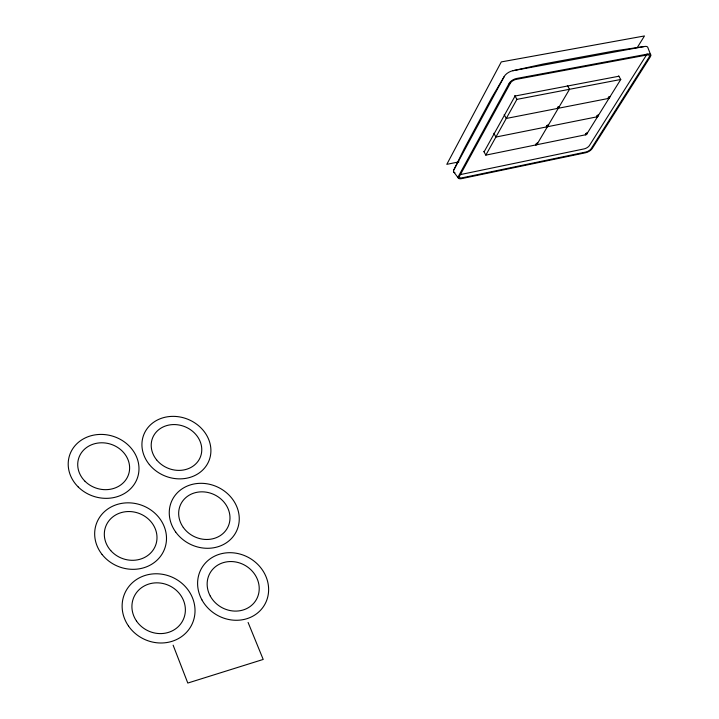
<?xml version="1.0" encoding="UTF-8"?>
<svg xmlns="http://www.w3.org/2000/svg" width="719" height="719" viewBox="0 0 719 719"><rect width="100%" height="100%" fill="white"/><g stroke="black" fill="none" stroke-linecap="round" stroke-linejoin="round"><path stroke-width="1.08" d="M454.92 172.722A6.848 3.002 -27.7 0 1 453.851 169.891L464.213 148.779L491.679 97.793L504.289 76.412A7.37 3.415 -29.4 0 1 512.935 70.705L543.034 64.072L614.709 50.896L644.368 46.51A7.226 3.155 -31 0 1 647.954 47.831L650.794 55.156M453.851 169.891L504.289 76.412M484.085 151.871L515.065 96.022L618.87 76.232M483.824 151.367L485.819 155.133L516.907 99.375L620.758 79.476L618.7 75.944M535.628 144.977L536.581 143.36L537.722 143.126M546.242 126.984L547.222 125.322L548.381 125.088M557.144 108.506L558.151 106.798L559.319 106.565M536.194 144.861L537.156 143.243M546.817 126.868L547.797 125.205M557.728 108.389L558.735 106.682M536.769 144.744L569.52 89.291L567.372 85.498M637.394 47.355L644.476 35.95L501.287 61.915L446.796 164.354L458.884 161.883M585.32 134.83L586.318 133.231L587.432 132.997M596.446 116.936L597.471 115.292L598.603 115.058M607.879 98.566L608.93 96.867L610.072 96.652M585.877 134.723L586.875 133.114M597.013 116.829L598.037 115.175M608.445 98.458L609.496 96.759M620.758 79.476L586.434 134.606L485.819 155.133M647.091 54.006L589.463 145.49A4.476 1.86 -29.2 0 1 584.107 148.896L460.439 174.573M536.104 144.168L537.246 143.935M585.814 134.031L586.929 133.806M535.862 144.573L537.012 144.339M585.563 134.435L586.677 134.201M536.338 143.764L537.488 143.53M586.066 133.626L587.18 133.401M546.979 125.735L548.13 125.501M597.219 115.696L598.343 115.471M546.728 126.149L547.887 125.924M596.959 116.11L598.082 115.885M546.485 126.562L547.644 126.337M596.707 116.523L597.831 116.298M597.57 116.712L495.903 137.05L493.863 133.249M557.899 107.221L559.067 106.996M608.66 97.299L609.802 97.074M557.647 107.652L558.816 107.419M608.4 97.721L609.541 97.496M557.396 108.075L558.564 107.85M608.139 98.144L609.272 97.919M609.011 98.341L506.257 118.464L504.181 114.636M512.935 70.705L644.368 46.51M453.572 171.715L458.174 177.863M514.786 95.51L516.907 99.375M248.091 622.447L263.199 659.44L187.794 683.05L173.126 645.186M509.16 83.332L458.425 176.326A5.824 2.534 -27.7 0 0 461.544 178.645L585.518 152.77A5.689 2.355 -29.2 0 0 592.249 148.5L650.246 56.927A6.138 2.66 -30.9 0 0 647.756 54.051L516.521 78.497A6.273 2.885 -29.3 0 0 509.16 83.332M510.328 83.215L459.648 175.975A4.584 1.995 -27.7 0 0 462.137 177.827L585.859 152.024A4.485 1.851 -29.2 0 0 591.216 148.626L649.023 57.259A4.835 2.094 -30.9 0 0 647.037 54.977L516.179 79.378A4.934 2.265 -29.3 0 0 510.328 83.215M149.363 464.564A35.096 30.575 22.1 0 0 208.474 461.895A35.096 30.575 22.1 0 0 171.419 416.4A35.096 30.575 22.1 0 0 149.363 464.564M156.598 459.845A25.74 22.424 22.1 0 0 199.963 458.012A25.74 22.424 22.1 0 0 172.893 424.587A25.74 22.424 22.1 0 0 156.598 459.845M201.904 599.844A36.417 32.822 30.7 0 0 263.397 606.692A36.417 32.822 30.7 0 0 234.043 552.92A36.417 32.822 30.7 0 0 201.904 599.844M210.263 596.051A26.702 24.069 30.7 0 0 255.344 601.201A26.702 24.069 30.7 0 0 233.945 561.719A26.702 24.069 30.7 0 0 210.263 596.051M102.116 554.511A36.354 32.786 20.8 0 0 163.788 550.844A36.354 32.786 20.8 0 0 125.834 502.896A36.354 32.786 20.8 0 0 102.116 554.511M110.78 550.628A26.657 24.042 20.8 0 0 155.565 545.424A26.657 24.042 20.8 0 0 125.618 511.721A26.657 24.042 20.8 0 0 110.78 550.628M78.272 487.015A35.761 31.564 17.6 0 0 137.671 477.209A35.761 31.564 17.6 0 0 94.836 434.914A35.761 31.564 17.6 0 0 78.272 487.015M85.049 481.308A26.217 23.143 17.6 0 0 128.638 474.234A26.217 23.143 17.6 0 0 97.317 443.147A26.217 23.143 17.6 0 0 85.049 481.308M128.512 626.051A37.011 34.036 25.9 0 0 191.47 625.332A37.011 34.036 25.9 0 0 155.735 573.771A37.011 34.036 25.9 0 0 128.512 626.051M136.556 621.108A27.142 24.958 25.9 0 0 182.734 620.713A27.142 24.958 25.9 0 0 156.643 582.83A27.142 24.958 25.9 0 0 136.556 621.108M175.661 531.979A35.716 31.69 25.7 0 0 236.03 532.123A35.716 31.69 25.7 0 0 201.077 483.312A35.716 31.69 25.7 0 0 175.661 531.979M183.309 527.449A26.19 23.242 25.7 0 0 227.59 527.683A26.19 23.242 25.7 0 0 202.066 491.832A26.19 23.242 25.7 0 0 183.309 527.449"/></g></svg>
